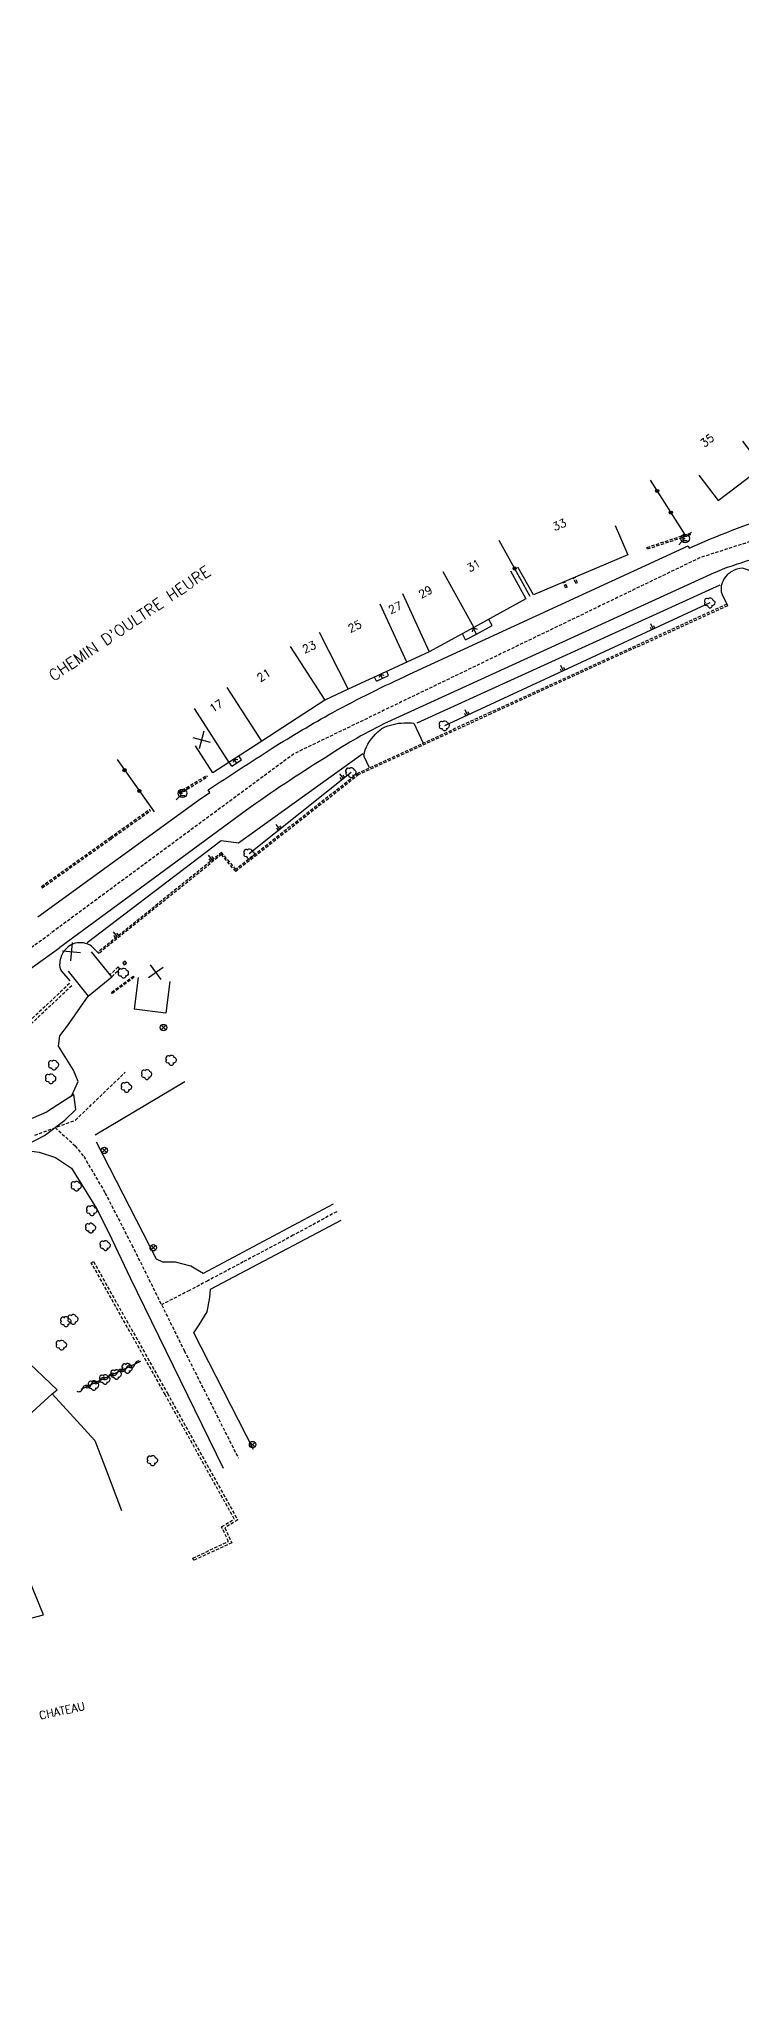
# Model space of a CAD drawing. Header units: millimetres. Extents: x 151000 to 152000, y 111999 to 113000.
# Drawn here: x 151697.6 to 151807.4, y 112243.4 to 112548.8 of the extents above; entities that cross this region are included whole.
import ezdxf
from ezdxf.enums import TextEntityAlignment as Align

# ---------------------------------------------------------------- set-up
doc = ezdxf.new("R2010")
doc.units = ezdxf.units.MM
doc.linetypes.add('DASHED', pattern=[0.75, 0.5, -0.25])
doc.layers.get('0').update_dxf_attribs({"linetype": 'CONTINUOUS'})
for name, color, linetype in [('W0001', 6, 'DASHED'), ('W0008', 7, 'CONTINUOUS'), ('W0100', 7, 'CONTINUOUS'), ('W0112', 1, 'DASHED'), ('W0211', 2, 'CONTINUOUS'), ('W0300', 7, 'CONTINUOUS'), ('W0302', 3, 'CONTINUOUS'), ('W0310', 3, 'CONTINUOUS'), ('W0322', 7, 'CONTINUOUS'), ('W0469', 7, 'CONTINUOUS'), ('W0471', 7, 'CONTINUOUS'), ('W0984', 7, 'CONTINUOUS'), ('W0989', 7, 'CONTINUOUS'), ('W0991', 7, 'CONTINUOUS'), ('W1102', 7, 'CONTINUOUS')]:
    doc.layers.add(name, color=color, linetype=linetype)
doc.styles.get("Standard").update_dxf_attribs({"font": 'romans.shx', "width": 0.85})

# ---------------------------------------------------------------- blocks, each defined once
blk = doc.blocks.new('T471')
for p, q in [((-0.333334, 0.333334), (-0.333334, -0.333334)), ((-0.333334, 0.333334), (0.333334, 0.333334)), ((-0.333334, 0), (0, 0)), ((0.500001, 0.500001), (1.000002, 1.000002)), ((-0.500001, -0.500001), (-1.000002, -1.000002)), ((-0.333334, -0.333334), (0.333334, -0.333334))]:
    blk.add_line(p, q)
blk.add_ellipse((0, 0), major_axis=(0.471405, 0.471405), ratio=1, start_param=5.4977871438, end_param=11.780972451)
blk = doc.blocks.new('T300')
for p, q in [((-0.8, 0.51), (-0.86, 0.34)), ((-0.86, 0.34), (-0.86, 0.17)), ((-0.86, 0.17), (-0.74, 0.06)), ((-0.69, 0.63), (-0.8, 0.51)), ((-0.8, -0.06), (-0.74, 0.06)), ((-0.74, 0.06), (-0.69, 0.11)), ((-0.57, 0.69), (-0.69, 0.63)), ((-0.46, 0.69), (-0.57, 0.69)), ((-0.29, 0.63), (-0.46, 0.69)), ((-0.29, 0.63), (-0.17, 0.74)), ((-0.23, 0.57), (-0.29, 0.63)), ((-0.17, 0.74), (-0.06, 0.8)), ((-0.06, 0.8), (0.06, 0.8)), ((0.06, 0.8), (0.23, 0.74)), ((0.23, 0.74), (0.34, 0.63)), ((0.34, 0.63), (0.4, 0.51)), ((0.46, 0.46), (0.34, 0.46)), ((0.4, 0.51), (0.4, 0.46)), ((0.57, 0.4), (0.46, 0.46)), ((0.57, 0.4), (0.69, 0.29)), ((0.69, 0.29), (0.74, 0.17)), ((0.74, 0.06), (0.69, -0.17)), ((0.74, 0.17), (0.74, 0.06)), ((-0.8, -0.17), (-0.8, -0.06)), ((-0.8, -0.23), (-0.8, -0.17)), ((-0.74, -0.34), (-0.8, -0.23)), ((-0.69, -0.4), (-0.74, -0.34)), ((-0.51, -0.46), (-0.69, -0.4)), ((-0.4, -0.46), (-0.51, -0.46)), ((-0.4, -0.46), (-0.34, -0.46)), ((-0.34, -0.46), (-0.34, -0.4)), ((-0.34, -0.51), (-0.34, -0.46)), ((-0.29, -0.63), (-0.34, -0.51)), ((-0.17, -0.74), (-0.29, -0.63)), ((-0.06, -0.8), (-0.17, -0.74)), ((0.06, -0.8), (-0.06, -0.8)), ((0.17, -0.74), (0.06, -0.8)), ((0.23, -0.69), (0.17, -0.74)), ((0.29, -0.46), (0.23, -0.46)), ((0.29, -0.63), (0.23, -0.69)), ((0.46, -0.4), (0.29, -0.46)), ((0.34, -0.51), (0.29, -0.63)), ((0.34, -0.51), (0.34, -0.46)), ((0.57, -0.34), (0.46, -0.4)), ((0.63, -0.29), (0.57, -0.34)), ((0.69, -0.17), (0.63, -0.29))]:
    blk.add_line(p, q)
blk = doc.blocks.new('t322o')
at = {"color": 0, "linetype": 'Continuous'}
for radius in [0.25, 0.15]:
    blk.add_circle((0, 0), radius, dxfattribs=at)
blk = doc.blocks.new('t991o')
at = {"color": 0, "linetype": 'Continuous'}
for p, q in [((-1, 1), (1, -1)), ((-1, -1), (1, 1))]:
    blk.add_line(p, q, dxfattribs=at)
blk = doc.blocks.new('t211o')
at = {"color": 0, "linetype": 'Continuous'}
for p, q in [((-0.29, 0.5), (-0.29, 0)), ((0, 1), (0, 0)), ((0.29, 0.5), (0.29, 0))]:
    blk.add_line(p, q, dxfattribs=at)
blk = doc.blocks.new('T469')
at = {"color": 0, "linetype": 'Continuous', "flags": 128}
for points in [[(-0.35, 0.35), (0.35, -0.35)], [(-0.35, -0.35), (0.35, 0.35)]]:
    blk.add_lwpolyline(points, dxfattribs=at)
at = {"color": 0, "linetype": 'Continuous'}
blk.add_circle((0, 0), 0.5, dxfattribs=at)
blk = doc.blocks.new('t310o')
at = {"color": 0, "linetype": 'Continuous'}
for centre, start, end in [((-0.5, 0.38), 216.8699, 323.1304), ((0.5, -0.37), 36.8699, 143.1303)]:
    blk.add_arc(centre, 0.625, start, end, dxfattribs=at)

msp = doc.modelspace()

# ---------------------------------------------------------------- linework, layer by layer
at = {"layer": 'W0001', "flags": 128}
msp.add_lwpolyline([(152000, 112548.46), (151934.79, 112517.38), (151918.43, 112509.53), (151890.43, 112497.13), (151870.03, 112489.93), (151800.83, 112467.73), (151737.43, 112437.13), (151699.28, 112408.99)], dxfattribs=at)
msp.add_lwpolyline([(151537.21, 112283.38, -0.065414), (151543.16, 112290.97), (151560.35, 112304.28), (151574.35, 112314.59), (151635.16, 112361.92), (151652.2, 112375.14), (151699.28, 112408.99)], format="xyb", dxfattribs=at)
at = {"layer": 'W0001'}
for points in [[(151696.89, 112377.52), (151703.25, 112379.89), (151711.03, 112387.35)], [(151700.07, 112378.71), (151703.22, 112375.86), (151704.55, 112374.2), (151707.87, 112368.52), (151712.06, 112360.38), (151720.25, 112343.88), (151728.72, 112327.05)], [(151744.09, 112365.57), (151737.29, 112361.88), (151729.49, 112357.73), (151723.95, 112354.79), (151721.07, 112353.26), (151716.69, 112351.04)]]:
    msp.add_lwpolyline(points, dxfattribs=at)
at = {"layer": 'W0008', "flags": 128}
msp.add_lwpolyline([(151697.35, 112411.64), (151722.5, 112429.89), (151724.26, 112431.05), (151724.01, 112431.48, -0.0058), (151734, 112437.97, -0.0152), (151743.48, 112443.57, -0.017), (151755.48, 112449.54), (151799.05, 112469.63), (151799.21, 112469.25, -0.0236), (151812.72, 112474.53), (151861.85, 112490.27), (151874.52, 112494.22), (151897.46, 112503.26, 0.0118), (151913.22, 112509.63, 0.0065), (151922.24, 112513.93), (152000, 112551.36)], format="xyb", dxfattribs=at)
at = {"layer": 'W0008'}
for points in [[(152000, 112545.14), (151936.08, 112514.67), (151926.31, 112509.9, -0.01), (151907.84, 112501.38, -0.0088), (151888.93, 112493.45, -0.0181), (151873.87, 112487.96), (151808.67, 112467.35, 0.0306), (151803.09, 112465.38), (151751.48, 112441.78, 0.0344), (151742.12, 112436.39, 0.0168), (151729.97, 112428.3), (151700.81, 112406.86)], [(151575.29, 112242.44, 0.046737), (151570.12, 112253.51, 0.088795), (151545.35, 112282.46, -0.331036), (151544.28, 112289.12), (151553.33, 112296.47), (151561.62, 112302.65), (151564.46, 112304.43), (151566.19, 112305.39), (151568.41, 112306.72), (151571.23, 112308.74), (151575.98, 112312.53), (151636.77, 112359.85), (151653.77, 112373.04), (151700.81, 112406.86)]]:
    msp.add_lwpolyline(points, format="xyb", dxfattribs=at)
for points in [[(151702.64, 112383.6), (151703.69, 112385.89), (151702.96, 112387.67), (151700.59, 112391.46), (151700.79, 112393.04), (151702.01, 112394.59), (151705.24, 112399.27)], [(151694.52, 112375.42), (151698.43, 112377.47), (151701.56, 112379.89), (151703.28, 112381.54), (151702.97, 112383.9), (151698.73, 112381.14), (151693.45, 112378.83)], [(151694.77, 112375.22), (151697.55, 112374.87), (151700.15, 112374.03), (151702.61, 112372.35), (151706.56, 112366.07), (151708.48, 112362.25), (151711.79, 112355.26), (151726.36, 112325.5)], [(151743.51, 112366.77), (151723.19, 112355.93), (151721.27, 112357.05), (151718.88, 112357.68), (151716.91, 112357.71), (151715.94, 112358.17), (151706.52, 112376.45)], [(151731.07, 112328.44), (151721.75, 112346.62), (151722.61, 112347.89), (151723.84, 112349.92), (151724.23, 112352.14), (151724.37, 112353.48), (151744.79, 112364.25)], [(151699.61, 112337.12), (151700.37, 112337.75), (151690.64, 112346.96)]]:
    msp.add_lwpolyline(points, dxfattribs=at)
at = {"layer": 'W0100'}
for p, q in [((151768.38, 112457.14), (151767.85, 112458.11)), ((151764.25, 112454.9), (151763.74, 112455.86)), ((151765.43, 112456.78), (151765.25, 112456.15)), ((151765.95, 112455.83), (151765.43, 112456.78)), ((151765.43, 112456.78), (151766.06, 112456.59)), ((151750.29, 112448.47), (151750, 112449.1)), ((151750.29, 112448.47), (151752.21, 112449.33)), ((151750.95, 112449.54), (151750.73, 112449.05)), ((151751.25, 112448.9), (151750.95, 112449.54)), ((151750.95, 112449.54), (151751.47, 112449.39)), ((151752.21, 112449.33), (151751.91, 112449.98)), ((151727.69, 112435.19), (151729.21, 112436.15)), ((151728.05, 112436.29), (151727.88, 112435.76)), ((151728.45, 112435.67), (151728.05, 112436.29)), ((151728.05, 112436.29), (151728.61, 112436.23)), ((151729.21, 112436.15), (151728.81, 112436.78)), ((151727.69, 112435.19), (151727.3, 112435.81)), ((151713.05, 112402.17), (151712.41, 112397.21)), ((151718.01, 112401.52), (151717.36, 112396.57)), ((151717.36, 112396.57), (151712.41, 112397.21))]:
    msp.add_line(p, q, dxfattribs=at)
at = {"layer": 'W0100', "flags": 128}
for points in [[(151800.7, 112480.67), (151803.74, 112476.7), (151808.03, 112479.98), (151810.63, 112481.97), (151807.58, 112485.94)], [(151787.64, 112472.8), (151789.59, 112468.2), (151774.84, 112461.97), (151772.39, 112466.3)], [(151771.25, 112465.69), (151773.66, 112461.31), (151765.52, 112456.83), (151758.57, 112453.06), (151755.05, 112451.43), (151745.88, 112447.2), (151742.22, 112445.47), (151732.4, 112439.08), (151727.25, 112435.78), (151724.71, 112434.14), (151722.01, 112438.35)], [(151764.25, 112454.9), (151765.95, 112455.83), (151768.38, 112457.14)]]:
    msp.add_lwpolyline(points, dxfattribs=at)
for points in [[(151809.94, 112464.3, 0.0736), (151808.76, 112465.6, 0.1394), (151807.53, 112466.1, 0.1478), (151805.87, 112465.59, 0.0583), (151805.13, 112465.06, 0.1214), (151804.35, 112463.81, 0.1902), (151804.35, 112461.99), (151805.07, 112460.47)], [(151749.21, 112434.9), (151748.39, 112436.68, -0.1698), (151748.41, 112437.25), (151748.54, 112437.73, -0.1234), (151750.89, 112440.85, -0.0897), (151751.17, 112441.07), (151751.67, 112441.31, -0.101), (151755.06, 112441.96, -0.0384), (151755.8, 112441.95), (151756.17, 112441.91), (151757.62, 112438.77)], [(151706.73, 112406.09), (151705.76, 112407.04, 0.1354), (151704.79, 112407.49, 0.0882), (151703.59, 112407.59, 0.1337), (151702.11, 112406.96, 0.1336), (151701.02, 112405.52, 0.0741), (151700.79, 112404.45, 0.1977), (151701.07, 112403.13), (151702.37, 112401.63)]]:
    msp.add_lwpolyline(points, format="xyb", dxfattribs=at)
at = {"layer": 'W0100'}
for points in [[(151702.08, 112403.15), (151705.24, 112399.27), (151708.93, 112402.29), (151705.76, 112406.16)], [(151693.32, 112331.32), (151699.61, 112337.12), (151706.27, 112329.82), (151708.11, 112325.08), (151710.42, 112318.88)], [(151695.69, 112301.92), (151698.23, 112302.6), (151687.81, 112328.02)]]:
    msp.add_lwpolyline(points, dxfattribs=at)
at = {"layer": 'W0112'}
for p, q in [((151792.6, 112469.37), (151799.29, 112471.57)), ((151792.68, 112469.14), (151799.37, 112471.33)), ((151799.29, 112471.57), (151799.37, 112471.33)), ((151792.68, 112469.14), (151792.6, 112469.37)), ((151779.88, 112463.06), (151779.51, 112463.94)), ((151780.11, 112463.16), (151779.74, 112464.04)), ((151781.48, 112463.76), (151781.12, 112464.62)), ((151781.71, 112463.86), (151781.35, 112464.72)), ((151781.48, 112463.76), (151781.71, 112463.86)), ((151805.07, 112460.47), (151768.13, 112443.6)), ((151780.11, 112463.16), (151779.88, 112463.06)), ((151805.07, 112460.47), (151805.18, 112460.24)), ((151805.18, 112460.24), (151768.24, 112443.37)), ((151768.13, 112443.6), (151747.42, 112434.08)), ((151768.24, 112443.37), (151747.55, 112433.86)), ((151719.93, 112431.42), (151723.71, 112433.7)), ((151720.06, 112431.2), (151723.84, 112433.49)), ((151723.71, 112433.7), (151723.84, 112433.49)), ((151747.55, 112433.86), (151728.3, 112418.72)), ((151747.42, 112434.08), (151728.33, 112419.06)), ((151719.41, 112431.11), (151719.93, 112431.42)), ((151719.41, 112431.11), (151719.54, 112430.89)), ((151719.54, 112430.89), (151720.06, 112431.2)), ((151708.67, 112424.04), (151714.83, 112428.43)), ((151708.81, 112423.83), (151714.98, 112428.22)), ((151714.98, 112428.22), (151714.83, 112428.43)), ((151697.92, 112416.38), (151708.67, 112424.04)), ((151698.06, 112416.18), (151708.81, 112423.83)), ((151726.1, 112421.7), (151706.73, 112406.09)), ((151726.07, 112421.36), (151706.88, 112405.9)), ((151728.3, 112418.72), (151726.07, 112421.36)), ((151728.33, 112419.06), (151726.1, 112421.7)), ((151697.92, 112416.38), (151698.06, 112416.18)), ((151706.88, 112405.9), (151706.73, 112406.09)), ((151712.33, 112402.34), (151708.85, 112399.78)), ((151708.92, 112402.29), (151710.19, 112403.54)), ((151710.19, 112403.54), (151709.91, 112403.82)), ((151710.87, 112404.14), (151711.24, 112404.42)), ((151711.24, 112404.42), (151711, 112404.74)), ((151712.44, 112402.21), (151712.33, 112402.34)), ((151717.26, 112337.01), (151705.72, 112357.58))]:
    msp.add_line(p, q, dxfattribs=at)
for points in [[(151709.91, 112403.82), (151708.64, 112402.57), (151708.92, 112402.29)], [(151711, 112404.74), (151710.63, 112404.46), (151710.87, 112404.14)], [(151702.33, 112401.23), (151685.22, 112385.2), (151668.58, 112371.43)], [(151702.67, 112400.87), (151685.55, 112384.83), (151668.9, 112371.04)], [(151712.44, 112402.21), (151708.96, 112399.64), (151708.85, 112399.78)], [(151705.72, 112357.58), (151706.07, 112357.77), (151717.61, 112337.21), (151728.61, 112317.42), (151726.61, 112316.19), (151727.68, 112313.83)], [(151721.59, 112311.46), (151727.15, 112314.02), (151726.1, 112316.35), (151728.07, 112317.56), (151717.26, 112337.01)], [(151727.68, 112313.83), (151721.76, 112311.09), (151721.59, 112311.46)]]:
    msp.add_lwpolyline(points, dxfattribs=at)
at = {"layer": 'W0211'}
msp.add_line((151803.99, 112463.46), (151756.6, 112441.91), dxfattribs=at)
at = {"layer": 'W0211', "flags": 128}
msp.add_lwpolyline([(151748.19, 112437.1), (151728.73, 112423.14), (151726.05, 112423.52), (151705.1, 112407.57)], dxfattribs=at)
at = {"layer": 'W0302'}
for p, q in [((151802.45, 112460.69), (151760.95, 112441.49)), ((151746.35, 112434.17), (151730.42, 112421.46)), ((151706.33, 112377.58), (151720.35, 112385.89))]:
    msp.add_line(p, q, dxfattribs=at)
at = {"layer": 'W0310'}
msp.add_line((151713.42, 112342.14), (151704.08, 112337.81), dxfattribs=at)
at = {"layer": 'W0322'}
for p, q in [((151793.12, 112479.87), (151798.47, 112471.42)), ((151774.34, 112461.7), (151769.51, 112470.45)), ((151709.76, 112436.2), (151715.57, 112428.05))]:
    msp.add_line(p, q, dxfattribs=at)
at = {"layer": 'W1102'}
for p, q in [((151760.7, 112465.59), (151765.52, 112456.83)), ((151755.05, 112451.43), (151750.86, 112460.5)), ((151754.38, 112462.14), (151758.57, 112453.06)), ((151741.34, 112456.11), (151745.88, 112447.2)), ((151736.79, 112453.86), (151742.22, 112445.47)), ((151732.4, 112439.08), (151726.97, 112447.47)), ((151721.82, 112444.17), (151727.25, 112435.78))]:
    msp.add_line(p, q, dxfattribs=at)

# ---------------------------------------------------------------- block references
at = {"layer": 'W0211'}
for p, rotation in [((151793.58, 112456.59), 24.82852354604694), ((151779.49, 112450.07), 24.82852354589531), ((151764.52, 112443.14), 24.82852354609839), ((151745.13, 112433.2), 38.58596424417212), ((151735.21, 112425.28), 38.58596424374154), ((151724.63, 112420.52), 40.75149622437912), ((151709.75, 112408.53), 38.8613303582151)]:
    msp.add_blockref('t211o', p, dxfattribs=dict(at, rotation=rotation))
at = {"layer": 'W0300'}
for p in [(151802.45, 112460.69), (151760.95, 112441.49), (151746.35, 112434.17), (151730.42, 112421.46), (151710.77, 112402.84), (151699.41, 112386.33), (151699.87, 112388.47), (151714.41, 112387), (151718.24, 112389.22), (151711.25, 112385.01), (151703.41, 112369.56), (151705.84, 112365.73), (151705.65, 112363.01), (151707.94, 112360.28), (151701.77, 112348.38), (151702.9, 112348.74), (151701.08, 112344.72), (151711.38, 112341.1), (151706.11, 112338.41), (151707.88, 112339.35), (151709.65, 112340.14), (151715.31, 112326.67)]:
    msp.add_blockref('T300', p, dxfattribs=at)
at = {"layer": 'W0310', "rotation": 204.8707167421741}
for p in [(151711.16, 112341.09), (151712.52, 112341.72), (151704.35, 112337.94), (151705.71, 112338.57), (151707.07, 112339.2), (151708.43, 112339.83), (151709.8, 112340.46)]:
    msp.add_blockref('t310o', p, dxfattribs=at)
at = {"layer": 'W0322'}
for p, rotation in [((151794.19, 112478.18), 302.3215631692128), ((151796.33, 112474.8), 302.3215631692128), ((151710.92, 112434.57), 305.4586848255134), ((151713.24, 112431.31), 305.4586848255134)]:
    msp.add_blockref('t322o', p, dxfattribs=dict(at, rotation=rotation))
msp.add_blockref('t322o', (151771.92, 112466.08), dxfattribs=at)
at = {"layer": 'W0469'}
for p in [(151717.01, 112394.34), (151707.76, 112375.15), (151715.41, 112359.94), (151730.93, 112329.18)]:
    msp.add_blockref('T469', p, dxfattribs=at)
at = {"layer": 'W0471'}
for p in [(151798.56, 112470.76), (151719.99, 112430.94)]:
    msp.add_blockref('T471', p, dxfattribs=at)
at = {"layer": 'W0991'}
for p, rotation in [((151722.94, 112439.28), 299.8259102637541), ((151702.65, 112406.2), 39.26479633122308), ((151715.81, 112402.98), 80.32507546169376)]:
    msp.add_blockref('t991o', p, dxfattribs=dict(at, rotation=rotation))

# ---------------------------------------------------------------- texts
at = {"layer": 'W0984'}
msp.add_text('CHATEAU', height=1.25, rotation=12.1784, dxfattribs=at).set_placement((151701.14, 112287.6), align=Align.MIDDLE)
at = {"layer": 'W0989'}
msp.add_text("CHEMIN D'OULTRE HEURE", height=1.75, rotation=34.1497, dxfattribs=at).set_placement((151711.71, 112457.5), align=Align.MIDDLE)
at = {"layer": 'W0991'}
for s, rotation, p in [('35', 37.4762, (151802.01, 112486.08)), ('33', 22.9094, (151778.9, 112472.91)), ('31', 28.8668, (151765.49, 112466.52)), ('27', 24.9451, (151753.23, 112459.95)), ('29', 28.4463, (151757.95, 112462.4)), ('25', 24.7556, (151746.91, 112457.03)), ('23', 25.3104, (151739.78, 112453.8)), ('21', 33.0521, (151732.68, 112449.4)), ('17', 32.6308, (151725.24, 112444.59))]:
    msp.add_text(s, height=1.25, rotation=rotation, dxfattribs=at).set_placement(p, align=Align.MIDDLE)

doc.saveas('drawing.dxf')
